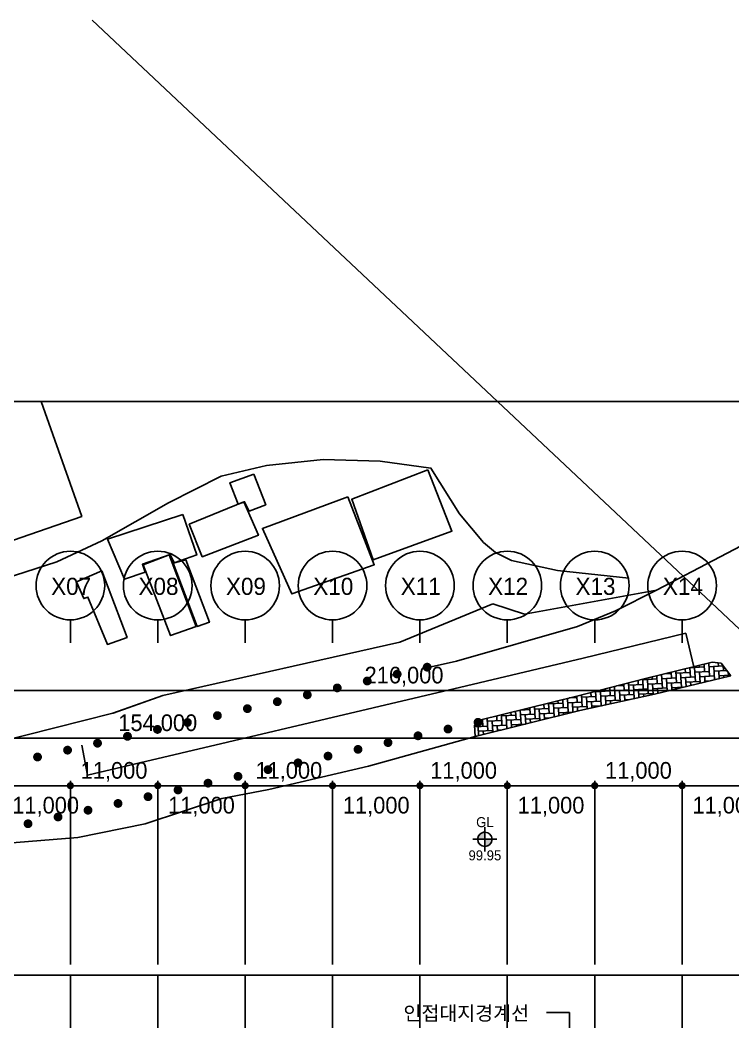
# Model space of a CAD drawing. Header units: millimetres. Extents: x 44352463 to 44913170, y -12080373 to -11704434.
# Drawn here: x 44515607 to 44605339, y -11830609 to -11704434 of the extents above; entities that cross this region are included whole.
import ezdxf
from ezdxf.enums import TextEntityAlignment as Align

# ---------------------------------------------------------------- set-up
doc = ezdxf.new("R2010")
doc.units = ezdxf.units.MM
doc.header["$LTSCALE"] = 600
doc.header["$MEASUREMENT"] = 0
doc.linetypes.add('CEN', pattern=[6.2, 6, -0.1, 0, -0.1])
doc.layers.get('0').update_dxf_attribs({"linetype": 'CONTINUOUS'})
doc.layers.get('DEFPOINTS').update_dxf_attribs({"color": 117, "linetype": 'CONTINUOUS'})
for name, color, linetype in [('+공사계획', 4, 'CONTINUOUS'), ('0-규제봉', 252, 'CONTINUOUS'), ('0-현황차선', 252, 'CONTINUOUS'), ('3 dim0', 7, 'CONTINUOUS'), ('A-TEX-SYM', 3, 'CONTINUOUS'), ('A-중심선', 10, 'CEN'), ('ASP', 252, 'CONTINUOUS'), ('B0014111', 252, 'CONTINUOUS'), ('B0014116', 252, 'CONTINUOUS'), ('B0024120', 252, 'CONTINUOUS'), ('s-보도', 252, 'CONTINUOUS'), ('SYM-2', 7, 'CONTINUOUS'), ('TXT1', 3, 'CONTINUOUS'), ('인도', 252, 'CONTINUOUS'), ('중심선', 252, 'CONTINUOUS'), ('충돌방지대(고무범퍼)', 252, 'CONTINUOUS'), ('표지판', 252, 'CONTINUOUS')]:
    doc.layers.add(name, color=color, linetype=linetype)
doc.styles.add('AUDIT_D_190715091641-0', font='')
doc.styles.add('돋움', font='')
doc.styles.get('AUDIT_D_190715091641-0').set_extended_font_data('Dotum')
doc.styles.get('돋움').set_extended_font_data('Dotum')
doc.dimstyles.new('scale600', dxfattribs={"dimscale": 600, "dimtxt": 2, "dimasz": 1, "dimexe": 1, "dimexo": 2.5, "dimgap": 0.8, "dimtad": 1, "dimdec": 0, "dimzin": 0, "dimdsep": 46, "dimlunit": 6, "dimtxsty": 'AUDIT_D_190715091641-0', "dimblk": 'DOT', "dimcen": 0, "dimdle": 1, "dimclrd": 256, "dimclre": 256, "dimclrt": 3, "dimadec": 0, "dimazin": 0, "dimtfac": 1, "dimtdec": 0, "dimtix": 1, "dimtmove": 2, "dimatfit": 3, "dimldrblk": 'DOT', "dimfxl": 0, "dimtolj": 1, "dimtzin": 0, "dimarcsym": 0})

# ---------------------------------------------------------------- blocks, each defined once
blk = doc.blocks.new('A$C7A874D6D')
at = {"layer": '0-규제봉', "color": 8, "ltscale": 0.2, "const_width": 0.338}
blk.add_lwpolyline([(0.208, 0.229, 1), (0.466, 0.446, 1)], format="xyb", close=True, dxfattribs=at)
blk = doc.blocks.new('_Dot')
at = {"color": 0, "linetype": 'ByBlock', "lineweight": -2}
blk.add_line((-0.5, 0), (-1, 0), dxfattribs=at)
at = {"color": 0, "linetype": 'ByBlock', "const_width": 0.5}
blk.add_lwpolyline([(-0.25, 0, 1), (0.25, 0, 1)], format="xyb", close=True, dxfattribs=at)
blk = doc.blocks.new('*D45')
at = {"layer": '3 dim0', "lineweight": -2, "transparency": 16777216}
for p, q in [((44455940, -11823353), (44455940, -11794253)), ((44609040, -11794853), (44456840, -11794853)), ((44609940, -11823353), (44609940, -11794253))]:
    blk.add_line(p, q, dxfattribs=at)
at = {"layer": 'DEFPOINTS', "color": 0, "transparency": 16777216}
for p in [(44455940, -11794853), (44455940, -11824853), (44609940, -11824853)]:
    blk.add_point(p, dxfattribs=at)
at = {"layer": '3 dim0', "lineweight": -2, "transparency": 16777216, "xscale": 900, "yscale": 900, "zscale": 900, "rotation": 180}
blk.add_blockref('_Dot', (44455940, -11794853), dxfattribs=at)
at = {"layer": '3 dim0', "lineweight": -2, "transparency": 16777216, "xscale": 900, "yscale": 900, "zscale": 900}
blk.add_blockref('_Dot', (44609940, -11794853), dxfattribs=at)
at = {"layer": '3 dim0', "color": 3, "transparency": 16777216, "insert": (44532940, -11793119), "char_height": 2100, "attachment_point": 5, "style": 'AUDIT_D_190715091641-0'}
blk.add_mtext('\\A1;154,000', dxfattribs=at)
blk = doc.blocks.new('*D50')
at = {"layer": '3 dim0', "lineweight": -2, "transparency": 16777216}
for p, q in [((44510940, -11823353), (44510940, -11800253)), ((44521040, -11800853), (44511840, -11800853)), ((44521940, -11823353), (44521940, -11800253))]:
    blk.add_line(p, q, dxfattribs=at)
at = {"layer": 'DEFPOINTS', "color": 0, "transparency": 16777216}
for p in [(44510940, -11800853), (44510940, -11824853), (44521940, -11824853)]:
    blk.add_point(p, dxfattribs=at)
at = {"layer": '3 dim0', "lineweight": -2, "transparency": 16777216, "xscale": 900, "yscale": 900, "zscale": 900, "rotation": 180}
blk.add_blockref('_Dot', (44510940, -11800853), dxfattribs=at)
at = {"layer": '3 dim0', "lineweight": -2, "transparency": 16777216, "xscale": 900, "yscale": 900, "zscale": 900}
blk.add_blockref('_Dot', (44521940, -11800853), dxfattribs=at)
at = {"layer": '3 dim0', "color": 3, "transparency": 16777216, "insert": (44518830, -11803503), "char_height": 2100, "attachment_point": 5, "style": 'AUDIT_D_190715091641-0'}
blk.add_mtext('\\A1;11,000', dxfattribs=at)
blk = doc.blocks.new('*D52')
at = {"layer": '3 dim0', "lineweight": -2, "transparency": 16777216}
for p, q in [((44532940, -11823353), (44532940, -11800253)), ((44543040, -11800853), (44533840, -11800853)), ((44543940, -11823353), (44543940, -11800253))]:
    blk.add_line(p, q, dxfattribs=at)
at = {"layer": 'DEFPOINTS', "color": 0, "transparency": 16777216}
for p in [(44532940, -11800853), (44532940, -11824853), (44543940, -11824853)]:
    blk.add_point(p, dxfattribs=at)
at = {"layer": '3 dim0', "lineweight": -2, "transparency": 16777216, "xscale": 900, "yscale": 900, "zscale": 900, "rotation": 180}
blk.add_blockref('_Dot', (44532940, -11800853), dxfattribs=at)
at = {"layer": '3 dim0', "lineweight": -2, "transparency": 16777216, "xscale": 900, "yscale": 900, "zscale": 900}
blk.add_blockref('_Dot', (44543940, -11800853), dxfattribs=at)
at = {"layer": '3 dim0', "color": 3, "transparency": 16777216, "insert": (44538440, -11803503), "char_height": 2100, "attachment_point": 5, "style": 'AUDIT_D_190715091641-0'}
blk.add_mtext('\\A1;11,000', dxfattribs=at)
blk = doc.blocks.new('*D53')
at = {"layer": '3 dim0', "lineweight": -2, "transparency": 16777216}
for p, q in [((44521940, -11823353), (44521940, -11800253)), ((44532040, -11800853), (44522840, -11800853)), ((44532940, -11823353), (44532940, -11800253))]:
    blk.add_line(p, q, dxfattribs=at)
at = {"layer": 'DEFPOINTS', "color": 0, "transparency": 16777216}
for p in [(44521940, -11800853), (44521940, -11824853), (44532940, -11824853)]:
    blk.add_point(p, dxfattribs=at)
at = {"layer": '3 dim0', "lineweight": -2, "transparency": 16777216, "xscale": 900, "yscale": 900, "zscale": 900, "rotation": 180}
blk.add_blockref('_Dot', (44521940, -11800853), dxfattribs=at)
at = {"layer": '3 dim0', "lineweight": -2, "transparency": 16777216, "xscale": 900, "yscale": 900, "zscale": 900}
blk.add_blockref('_Dot', (44532940, -11800853), dxfattribs=at)
at = {"layer": '3 dim0', "color": 3, "transparency": 16777216, "insert": (44527440, -11799119), "char_height": 2100, "attachment_point": 5, "style": 'AUDIT_D_190715091641-0'}
blk.add_mtext('\\A1;11,000', dxfattribs=at)
blk = doc.blocks.new('*D54')
at = {"layer": '3 dim0', "lineweight": -2, "transparency": 16777216}
for p, q in [((44554940, -11823353), (44554940, -11800253)), ((44565040, -11800853), (44555840, -11800853)), ((44565940, -11823353), (44565940, -11800253))]:
    blk.add_line(p, q, dxfattribs=at)
at = {"layer": 'DEFPOINTS', "color": 0, "transparency": 16777216}
for p in [(44554940, -11800853), (44554940, -11824853), (44565940, -11824853)]:
    blk.add_point(p, dxfattribs=at)
at = {"layer": '3 dim0', "lineweight": -2, "transparency": 16777216, "xscale": 900, "yscale": 900, "zscale": 900, "rotation": 180}
blk.add_blockref('_Dot', (44554940, -11800853), dxfattribs=at)
at = {"layer": '3 dim0', "lineweight": -2, "transparency": 16777216, "xscale": 900, "yscale": 900, "zscale": 900}
blk.add_blockref('_Dot', (44565940, -11800853), dxfattribs=at)
at = {"layer": '3 dim0', "color": 3, "transparency": 16777216, "insert": (44560440, -11803503), "char_height": 2100, "attachment_point": 5, "style": 'AUDIT_D_190715091641-0'}
blk.add_mtext('\\A1;11,000', dxfattribs=at)
blk = doc.blocks.new('*D55')
at = {"layer": '3 dim0', "lineweight": -2, "transparency": 16777216}
for p, q in [((44543940, -11823353), (44543940, -11800253)), ((44554040, -11800853), (44544840, -11800853)), ((44554940, -11823353), (44554940, -11800253))]:
    blk.add_line(p, q, dxfattribs=at)
at = {"layer": 'DEFPOINTS', "color": 0, "transparency": 16777216}
for p in [(44543940, -11800853), (44543940, -11824853), (44554940, -11824853)]:
    blk.add_point(p, dxfattribs=at)
at = {"layer": '3 dim0', "lineweight": -2, "transparency": 16777216, "xscale": 900, "yscale": 900, "zscale": 900, "rotation": 180}
blk.add_blockref('_Dot', (44543940, -11800853), dxfattribs=at)
at = {"layer": '3 dim0', "lineweight": -2, "transparency": 16777216, "xscale": 900, "yscale": 900, "zscale": 900}
blk.add_blockref('_Dot', (44554940, -11800853), dxfattribs=at)
at = {"layer": '3 dim0', "color": 3, "transparency": 16777216, "insert": (44549440, -11799119), "char_height": 2100, "attachment_point": 5, "style": 'AUDIT_D_190715091641-0'}
blk.add_mtext('\\A1;11,000', dxfattribs=at)
blk = doc.blocks.new('*D56')
at = {"layer": '3 dim0', "lineweight": -2, "transparency": 16777216}
for p, q in [((44576940, -11823353), (44576940, -11800253)), ((44587040, -11800853), (44577840, -11800853)), ((44587940, -11823353), (44587940, -11800253))]:
    blk.add_line(p, q, dxfattribs=at)
at = {"layer": 'DEFPOINTS', "color": 0, "transparency": 16777216}
for p in [(44576940, -11800853), (44576940, -11824853), (44587940, -11824853)]:
    blk.add_point(p, dxfattribs=at)
at = {"layer": '3 dim0', "lineweight": -2, "transparency": 16777216, "xscale": 900, "yscale": 900, "zscale": 900, "rotation": 180}
blk.add_blockref('_Dot', (44576940, -11800853), dxfattribs=at)
at = {"layer": '3 dim0', "lineweight": -2, "transparency": 16777216, "xscale": 900, "yscale": 900, "zscale": 900}
blk.add_blockref('_Dot', (44587940, -11800853), dxfattribs=at)
at = {"layer": '3 dim0', "color": 3, "transparency": 16777216, "insert": (44582440, -11803503), "char_height": 2100, "attachment_point": 5, "style": 'AUDIT_D_190715091641-0'}
blk.add_mtext('\\A1;11,000', dxfattribs=at)
blk = doc.blocks.new('*D57')
at = {"layer": '3 dim0', "lineweight": -2, "transparency": 16777216}
for p, q in [((44565940, -11823353), (44565940, -11800253)), ((44576040, -11800853), (44566840, -11800853)), ((44576940, -11823353), (44576940, -11800253))]:
    blk.add_line(p, q, dxfattribs=at)
at = {"layer": 'DEFPOINTS', "color": 0, "transparency": 16777216}
for p in [(44565940, -11800853), (44565940, -11824853), (44576940, -11824853)]:
    blk.add_point(p, dxfattribs=at)
at = {"layer": '3 dim0', "lineweight": -2, "transparency": 16777216, "xscale": 900, "yscale": 900, "zscale": 900, "rotation": 180}
blk.add_blockref('_Dot', (44565940, -11800853), dxfattribs=at)
at = {"layer": '3 dim0', "lineweight": -2, "transparency": 16777216, "xscale": 900, "yscale": 900, "zscale": 900}
blk.add_blockref('_Dot', (44576940, -11800853), dxfattribs=at)
at = {"layer": '3 dim0', "color": 3, "transparency": 16777216, "insert": (44571440, -11799119), "char_height": 2100, "attachment_point": 5, "style": 'AUDIT_D_190715091641-0'}
blk.add_mtext('\\A1;11,000', dxfattribs=at)
blk = doc.blocks.new('*D58')
at = {"layer": '3 dim0', "lineweight": -2, "transparency": 16777216}
for p, q in [((44598940, -11823353), (44598940, -11800253)), ((44609040, -11800853), (44599840, -11800853)), ((44609940, -11823353), (44609940, -11800253))]:
    blk.add_line(p, q, dxfattribs=at)
at = {"layer": 'DEFPOINTS', "color": 0, "transparency": 16777216}
for p in [(44598940, -11800853), (44598940, -11824853), (44609940, -11824853)]:
    blk.add_point(p, dxfattribs=at)
at = {"layer": '3 dim0', "lineweight": -2, "transparency": 16777216, "xscale": 900, "yscale": 900, "zscale": 900, "rotation": 180}
blk.add_blockref('_Dot', (44598940, -11800853), dxfattribs=at)
at = {"layer": '3 dim0', "lineweight": -2, "transparency": 16777216, "xscale": 900, "yscale": 900, "zscale": 900}
blk.add_blockref('_Dot', (44609940, -11800853), dxfattribs=at)
at = {"layer": '3 dim0', "color": 3, "transparency": 16777216, "insert": (44604440, -11803503), "char_height": 2100, "attachment_point": 5, "style": 'AUDIT_D_190715091641-0'}
blk.add_mtext('\\A1;11,000', dxfattribs=at)
blk = doc.blocks.new('*D59')
at = {"layer": '3 dim0', "lineweight": -2, "transparency": 16777216}
for p, q in [((44587940, -11823353), (44587940, -11800253)), ((44598040, -11800853), (44588840, -11800853)), ((44598940, -11823353), (44598940, -11800253))]:
    blk.add_line(p, q, dxfattribs=at)
at = {"layer": 'DEFPOINTS', "color": 0, "transparency": 16777216}
for p in [(44587940, -11800853), (44587940, -11824853), (44598940, -11824853)]:
    blk.add_point(p, dxfattribs=at)
at = {"layer": '3 dim0', "lineweight": -2, "transparency": 16777216, "xscale": 900, "yscale": 900, "zscale": 900, "rotation": 180}
blk.add_blockref('_Dot', (44587940, -11800853), dxfattribs=at)
at = {"layer": '3 dim0', "lineweight": -2, "transparency": 16777216, "xscale": 900, "yscale": 900, "zscale": 900}
blk.add_blockref('_Dot', (44598940, -11800853), dxfattribs=at)
at = {"layer": '3 dim0', "color": 3, "transparency": 16777216, "insert": (44593440, -11799119), "char_height": 2100, "attachment_point": 5, "style": 'AUDIT_D_190715091641-0'}
blk.add_mtext('\\A1;11,000', dxfattribs=at)
blk = doc.blocks.new('*D61')
at = {"layer": '3 dim0', "lineweight": -2, "transparency": 16777216}
for p, q in [((44455940, -11823353), (44455940, -11788253)), ((44671940, -11823353), (44671940, -11788253)), ((44671040, -11788853), (44456840, -11788853))]:
    blk.add_line(p, q, dxfattribs=at)
at = {"layer": 'DEFPOINTS', "color": 0, "transparency": 16777216}
for p in [(44455940, -11788853), (44455940, -11824853), (44671940, -11824853)]:
    blk.add_point(p, dxfattribs=at)
at = {"layer": '3 dim0', "lineweight": -2, "transparency": 16777216, "xscale": 900, "yscale": 900, "zscale": 900, "rotation": 180}
blk.add_blockref('_Dot', (44455940, -11788853), dxfattribs=at)
at = {"layer": '3 dim0', "lineweight": -2, "transparency": 16777216, "xscale": 900, "yscale": 900, "zscale": 900}
blk.add_blockref('_Dot', (44671940, -11788853), dxfattribs=at)
at = {"layer": '3 dim0', "color": 3, "transparency": 16777216, "insert": (44563940, -11787119), "char_height": 2100, "attachment_point": 5, "style": 'AUDIT_D_190715091641-0'}
blk.add_mtext('\\A1;216,000', dxfattribs=at)
blk = doc.blocks.new('A$C1C3B03E3')
at = {"layer": '+공사계획', "ltscale": 5}
h = blk.add_hatch(color=1, dxfattribs=at)
h.dxf.hatch_style = 1
edge = h.paths.add_edge_path()
edge.add_line((2.03, 2.03), (3.23, 2.03))
edge.add_arc((2.03, 2.03), 1.2, -90, 0, ccw=False)
edge.add_line((2.03, 0.83), (2.03, 2.03))
edge = h.paths.add_edge_path()
edge.add_line((2.03, 2.03), (2.03, 3.23))
edge.add_arc((2.03, 2.03), 1.2, 90, 180)
edge.add_line((0.83, 2.03), (2.03, 2.03))
at = {"layer": '+공사계획', "color": 1, "ltscale": 5}
for points in [[(2.03, 4.06), (2.03, 0)], [(0, 2.03), (4.06, 2.03)]]:
    blk.add_lwpolyline(points, dxfattribs=at)
for points in [[(2.03, 2.03), (2.03, 3.23, 0.414214), (0.83, 2.03), (2.03, 2.03)], [(2.03, 2.03), (3.23, 2.03, -0.414214), (2.03, 0.83), (2.03, 2.03)]]:
    blk.add_lwpolyline(points, format="xyb", dxfattribs=at)
blk.add_circle((2.03, 2.03), 1.2, dxfattribs=at)
blk = doc.blocks.new('ZZZZ')
at = {"layer": 'A-TEX-SYM', "xscale": 750.0000000000001, "yscale": 750.0000000000001, "zscale": 750.0000000000001, "rotation": 359.9931955615171}
blk.add_blockref('A$C1C3B03E3', (11575882, 4278036, 99947), dxfattribs=at)
at = {"layer": 'A-TEX-SYM', "style": '돋움'}
for s, p in [('GL', (11577406, 4281722, 99947)), ('99.95', (11577406, 4277538, 99947))]:
    blk.add_text(s, height=1260, dxfattribs=at).set_placement(p, align=Align.MIDDLE_CENTER)
blk = doc.blocks.new('A$C159fdbf0')
at = {"layer": 'DEFPOINTS', "ltscale": 3}
blk.add_line((0, 0), (-92670, 87280), dxfattribs=at)

msp = doc.modelspace()

# ---------------------------------------------------------------- hatches: boundary and pattern name
at = {"layer": 's-보도'}
h = msp.add_hatch(dxfattribs=at)
h.set_pattern_fill('AR-HBONE', color=256, scale=150, angle=408.00558807, style=0)
h.set_pattern_definition([(93.00558807, (321698819.5, -530412582.5), (-630.63466696, 567.71464384), [1800, -600]), (183.00558807, (321698788, -530411983.3), (-630.63466696, 567.71464384), [1800, -600])])
edge = h.paths.add_edge_path()
edge.add_line((44572891.855, -11794672.52), (44572802.144, -11793247.272))
edge.add_line((44572802.144, -11793247.272), (44573024.133, -11793029.616))
edge.add_ellipse((44573251.711, -11792870.708), major_axis=(185.709, 206.291), ratio=1, start_angle=166.9192012, end_angle=184.07296115)
edge.add_ellipse((44573251.711, -11792870.708), major_axis=(185.709, 206.291), ratio=1, start_angle=184.07296115, end_angle=364.07296115)
edge.add_ellipse((44573251.711, -11792870.708), major_axis=(185.709, 206.291), ratio=1, start_angle=4.07296115, end_angle=5.94040551)
edge.add_line((44573415.073, -11792646.306), (44573442.45, -11792619.463))
edge.add_line((44573442.45, -11792619.463), (44585522.521, -11789609.236))
edge.add_line((44585522.521, -11789609.236), (44594335.988, -11787367.63))
edge.add_line((44594336.018, -11787367.623), (44600430.681, -11785871.082))
edge.add_line((44600430.681, -11785871.082), (44602723.28, -11785308.135))
edge.add_line((44602723.28, -11785308.135), (44603871.667, -11785405.624))
edge.add_line((44603872.043, -11785405.78), (44605056.826, -11787015.502))
edge.add_line((44605056.949, -11787016.053), (44595453.298, -11789323.072))
edge.add_line((44595453.298, -11789323.072), (44586055.569, -11791398.357))
edge.add_line((44586055.569, -11791398.357), (44572891.858, -11794672.533))

# ---------------------------------------------------------------- linework, layer by layer
at = {"layer": '0-현황차선', "color": 7, "linetype": 'Continuous', "ltscale": 0.3, "elevation": 101028, "flags": 128}
msp.add_lwpolyline([(44524105.246, -11799550.269), (44523382.088, -11795768.951)], dxfattribs=at)
at = {"layer": 'A-중심선', "ltscale": 5}
for p, q in [((44521940.232, -12042884.796), (44521940.232, -11824697.371)), ((44532940.232, -12042884.796), (44532940.232, -11824697.371)), ((44543940.232, -12042884.796), (44543940.232, -11824697.371)), ((44554940.232, -12042884.796), (44554940.232, -11824697.371)), ((44565940.232, -12042884.796), (44565940.232, -11824697.371)), ((44576940.232, -12042884.796), (44576940.232, -11824697.371)), ((44576940.232, -12042884.796), (44576940.232, -11824697.371)), ((44587940.232, -12042884.796), (44587940.232, -11824697.371)), ((44598940.232, -12042884.796), (44598940.232, -11824697.371))]:
    msp.add_line(p, q, dxfattribs=at)
at = {"layer": 'ASP'}
for p, q in [((44579101.869, -11779254.51, 99437), (44595696.513, -11776234.882, 97296)), ((44579105.425, -11779252.253), (44595700.023, -11776233.426)), ((44579105.444, -11779252.579, 99437), (44595700.089, -11776232.951, 97296)), ((44563404.318, -11782772.258, 100307), (44575113.516, -11777951.46, 99847)), ((44563404.362, -11782772.496), (44575113.563, -11777951.696)), ((44563407.893, -11782770.328, 100307), (44575117.091, -11777949.529, 99847)), ((44563407.937, -11782770.566), (44575117.138, -11777949.765)), ((44575113.516, -11777951.46, 99847), (44579101.869, -11779254.51, 99437)), ((44575113.563, -11777951.696), (44579101.85, -11779254.184)), ((44575117.091, -11777949.529, 99847), (44579105.444, -11779252.579, 99437)), ((44575117.138, -11777949.765), (44579105.425, -11779252.253)), ((44563404.318, -11782772.258, 100307), (44533575.599, -11789499.633, 100748)), ((44533575.599, -11789499.633, 100748), (44563404.318, -11782772.258, 100307)), ((44563407.893, -11782770.328, 100307), (44533579.174, -11789497.703, 100748)), ((44533579.174, -11789497.703, 100748), (44563407.893, -11782770.328, 100307)), ((44602723.368, -11785308.19, 96706), (44594335.927, -11787367.25, 97647)), ((44602723.28, -11785308.135), (44594335.988, -11787367.63)), ((44603871.667, -11785405.624), (44602723.28, -11785308.135)), ((44603872.043, -11785405.78, 96716), (44602723.368, -11785308.19, 96706)), ((44605056.826, -11787015.502), (44603872.043, -11785405.78, 96716)), ((44603872.043, -11785405.78, 96716), (44605056.949, -11787016.053, 96766)), ((44594335.988, -11787367.63), (44585522.521, -11789609.236)), ((44594335.927, -11787367.25, 97647), (44585522.629, -11789609.404, 98717)), ((44527304.518, -11791718.637), (44533579.597, -11789497.668)), ((44527304.675, -11791719.141, 100898), (44533579.174, -11789497.703, 100748)), ((44527308.093, -11791716.706), (44533583.172, -11789495.737)), ((44527308.25, -11791717.21, 100898), (44533582.749, -11789495.772, 100748)), ((44573442.45, -11792619.463), (44585522.521, -11789609.236)), ((44585522.629, -11789609.404, 98717), (44573442.904, -11792619.268, 100117)), ((44508915.329, -11796368.943), (44527300.943, -11791720.568)), ((44508915.506, -11796368.438, 101488), (44527301.099, -11791721.072, 100898)), ((44508918.904, -11796367.012), (44527304.518, -11791718.637)), ((44508919.081, -11796366.507, 101488), (44527304.675, -11791719.141, 100898)), ((44572802.144, -11793247.272), (44573442.45, -11792619.463)), ((44572891.855, -11794672.52), (44572802.144, -11793247.272)), ((44573442.904, -11792619.268, 100117), (44572802.477, -11793246.974, 100167)), ((44572802.477, -11793246.974, 100167), (44572891.493, -11794672.624, 100237)), ((44559479.412, -11798416.438), (44572891.855, -11794672.52)), ((44546916.764, -11801345.466), (44559479.412, -11798416.438)), ((44540984.964, -11802469.673), (44546916.764, -11801345.466)), ((44531351.706, -11805641.941), (44540984.964, -11802469.673)), ((44522889.716, -11807382.457), (44531351.706, -11805641.941)), ((44513572.398, -11808153.402), (44522889.716, -11807382.457))]:
    msp.add_line(p, q, dxfattribs=at)
at = {"layer": 'B0014111'}
msp.add_lwpolyline([(44518268.185, -11752473.689), (44523383.689, -11766938.698), (44477883.559, -11782698.398), (44472273.195, -11766564.791), (44511752.916, -11752473.689)], dxfattribs=at)
for points in [[(44545042.688, -11761602.561), (44546528.789, -11765483.412), (44544426.947, -11766301.143), (44543871.338, -11765091.882), (44543049.44, -11765392.07), (44542031.54, -11762700.994), (44545042.688, -11761602.561)], [(44566948.968, -11761097.42), (44569966.443, -11768804.348), (44560043.385, -11772404.807), (44557367.888, -11764791.801), (44566948.968, -11761097.42)], [(44556883.153, -11764460.379), (44560197.169, -11773027.632), (44549834.146, -11776704.298), (44546118.34, -11768454.827), (44556883.153, -11764460.379)], [(44543793.139, -11765126.436), (44545615.914, -11769310.37), (44538546.549, -11772023.174), (44536912.188, -11767921.398), (44543793.139, -11765126.436)], [(44536110.55, -11766705.937), (44537845.725, -11771797.274), (44534986.522, -11772768.771), (44534501.502, -11771744.154), (44531018.643, -11772974.983), (44531353.669, -11773974.904), (44528742.59, -11774844.156), (44526610.19, -11769820.409), (44536110.55, -11766705.937)], [(44534388.44, -11771802.488), (44537768.926, -11780799.597), (44534554.034, -11781955.461), (44531089.617, -11773059.059), (44534388.44, -11771802.488)], [(44525891.968, -11773780.887), (44529087.226, -11782176.648), (44526612.391, -11783064.945), (44524148.08, -11777100.592), (44523616.6, -11777294.896), (44522718.518, -11775200.106), (44525891.968, -11773780.887)]]:
    msp.add_lwpolyline(points, close=True, dxfattribs=at)
at = {"layer": 'B0014116'}
msp.add_lwpolyline([(44536492.778, -11772407.868), (44539447.276, -11780277.421), (44537907.329, -11780792.33), (44534868.849, -11772847.174), (44536492.778, -11772407.868)], close=True, dxfattribs=at)
at = {"layer": 'B0024120'}
msp.add_lwpolyline([(44508255.631, -11776528.785), (44520240.174, -11772663.601), (44525911.173, -11770006.516), (44534299.847, -11765233.318), (44540918.856, -11761886.353), (44546623.808, -11760536.727), (44553773.204, -11759779.688), (44560913.932, -11759976.89), (44567319.011, -11760849.281), (44570936.492, -11766632.713), (44573924.01, -11770208.853), (44575443.811, -11771494.943), (44577446.048, -11772475.302), (44583273.239, -11773750.487), (44592234.645, -11774706.746)], dxfattribs=at)
at = {"layer": 'DEFPOINTS', "linetype": 'ByBlock'}
msp.add_lwpolyline([(44352466.172, -11752471.735), (44788814.838, -11752471.735), (44788814.838, -12080071.736), (44352466.172, -12080071.736)], close=True, dxfattribs=at)
at = {"layer": 'DEFPOINTS', "ltscale": 3}
msp.add_lwpolyline([(44413940.608, -11824699.043), (44709331.348, -11824699.043), (44709331.348, -12042886.468), (44413940.608, -12042886.468)], close=True, dxfattribs=at)
at = {"layer": 'SYM-2'}
for p, q in [((44521940.209, -11779972.777), (44521940.209, -11782852.777)), ((44532940.209, -11779972.777), (44532940.209, -11782852.777)), ((44543940.209, -11779972.777), (44543940.209, -11782852.777)), ((44554940.209, -11779972.777), (44554940.209, -11782852.777)), ((44565940.209, -11779972.777), (44565940.209, -11782852.777)), ((44576940.209, -11779972.777), (44576940.209, -11782852.777)), ((44587940.209, -11779972.777), (44587940.209, -11782852.777)), ((44598940.209, -11779972.777), (44598940.209, -11782852.777))]:
    msp.add_line(p, q, dxfattribs=at)
for centre in [(44521940.209, -11775652.777), (44532940.209, -11775652.777), (44543940.209, -11775652.777), (44554940.209, -11775652.777), (44565940.209, -11775652.777), (44576940.209, -11775652.777), (44587940.209, -11775652.777), (44598940.209, -11775652.777)]:
    msp.add_circle(centre, 4320, dxfattribs=at)
at = {"layer": 'TXT1', "color": 7}
for p in [(44581869.876, -11829433.161), (44584757.876, -11837591.875)]:
    msp.add_line(p, (44584757.876, -11829433.161), dxfattribs=at)
at = {"layer": '인도'}
for p, q in [((44605056.949, -11787016.053, 96766), (44595453.298, -11789323.072, 97797)), ((44595453.298, -11789323.072, 97797), (44586055.569, -11791398.357, 98917)), ((44586055.569, -11791398.357, 98917), (44572891.493, -11794672.624, 100237))]:
    msp.add_line(p, q, dxfattribs=at)
at = {"layer": '중심선'}
for p, q in [((44595696.513, -11776234.882, 97296), (44590548.954, -11778852.118, 97927)), ((44590548.954, -11778852.118, 97927), (44585753.865, -11780821.691, 98607)), ((44585753.865, -11780821.691, 98607), (44570533.18, -11785181.8, 100257)), ((44570533.18, -11785181.8, 100257), (44566605.375, -11786063.736, 100326.762))]:
    msp.add_line(p, q, dxfattribs=at)
at = {"layer": '중심선', "linetype": 'Continuous'}
for p, q in [((44599395.228, -11781654.201, 97133.142), (44586471.412, -11784793.459, 98527)), ((44586471.412, -11784793.459, 98527), (44571784.269, -11788268.702, 96826)), ((44571784.269, -11788268.702, 96826), (44524105.246, -11799550.269, 101028))]:
    msp.add_line(p, q, dxfattribs=at)
at = {"layer": '표지판'}
for points, elevation in [([(44595696.513, -11776234.882), (44611741.054, -11767822.362)], 97296), ([(44599395.228, -11781654.201), (44600430.681, -11785871.082)], 95006.502)]:
    msp.add_lwpolyline(points, dxfattribs=dict(at, elevation=elevation))

# ---------------------------------------------------------------- block references
at = {"ltscale": 3}
msp.add_blockref('A$C159fdbf0', (44617362.678, -11791713.611), dxfattribs=at)
at = {"layer": '0-규제봉', "ltscale": 0.2}
for p, xscale, yscale, zscale, rotation in [((44566423.724, -11786590.313, 102445.127), 1644.842097175, 1644.842097175, 1644.842097175, 12.22320244358175), ((44558880.427, -11788331.462, 102445.127), 1644.842097175, 1644.842097175, 1644.842097175, 12.22320244358175), ((44562652.076, -11787460.887, 102445.127), 1644.842097175, 1644.842097175, 1644.842097175, 12.22320244358175), ((44555108.779, -11789202.036, 102445.127), 1644.842097175, 1644.842097175, 1644.842097175, 12.22320244358175), ((44547565.482, -11790943.184, 102445.127), 1644.842097175, 1644.842097175, 1644.842097175, 12.22320244358175), ((44551337.131, -11790072.61, 102445.127), 1644.842097175, 1644.842097175, 1644.842097175, 12.22320244358175), ((44543793.834, -11791813.758, 102445.127), 1644.842097175, 1644.842097175, 1644.842097175, 12.22320244358175), ((44536250.537, -11793554.907, 102445.127), 1644.842097175, 1644.842097175, 1644.842097175, 12.22320244358175), ((44540022.186, -11792684.332, 102445.127), 1644.842097175, 1644.842097175, 1644.842097175, 12.22320244358175), ((44572823.419, -11793528.652), 1644.842097175001, 1644.842097175001, 1644.842097175001, 11.93773722220895), ((44532478.889, -11794425.481, 102445.127), 1644.842097175, 1644.842097175, 1644.842097175, 12.22320244358175), ((44569047.48, -11794380.424), 1644.842097175001, 1644.842097175001, 1644.842097175001, 11.93773722220895), ((44524935.592, -11796166.629, 102445.127), 1644.842097175, 1644.842097175, 1644.842097175, 12.22320244358175), ((44528707.241, -11795296.055, 102445.127), 1644.842097175, 1644.842097175, 1644.842097175, 12.22320244358175), ((44561495.602, -11796083.968), 1644.842097175001, 1644.842097175001, 1644.842097175001, 11.93773722220895), ((44565271.541, -11795232.196), 1644.842097175001, 1644.842097175001, 1644.842097175001, 11.93773722220895), ((44521163.944, -11797037.203, 102445.127), 1644.842097175, 1644.842097175, 1644.842097175, 12.22320244358175), ((44557719.663, -11796935.74), 1644.842097175001, 1644.842097175001, 1644.842097175001, 11.93773722220895), ((44517359.761, -11797884.896, 102445.127), 1644.842097175001, 1644.842097175001, 1644.842097175001, 10.07692329658128), ((44550167.785, -11798639.283), 1644.842097175001, 1644.842097175001, 1644.842097175001, 11.93773722220895), ((44553943.724, -11797787.512), 1644.842097175001, 1644.842097175001, 1644.842097175001, 11.93773722220895), ((44546391.846, -11799491.055), 1644.842097175001, 1644.842097175001, 1644.842097175001, 11.93773722220895), ((44538839.968, -11801194.599), 1644.842097175001, 1644.842097175001, 1644.842097175001, 11.93773722220895), ((44542615.907, -11800342.827), 1644.842097175001, 1644.842097175001, 1644.842097175001, 11.93773722220895), ((44535064.029, -11802046.371), 1644.842097175001, 1644.842097175001, 1644.842097175001, 11.93773722220895), ((44527512.151, -11803749.915), 1644.842097175001, 1644.842097175001, 1644.842097175001, 11.93773722220895), ((44531288.09, -11802898.143), 1644.842097175001, 1644.842097175001, 1644.842097175001, 11.93773722220895), ((44523736.212, -11804601.687), 1644.842097175001, 1644.842097175001, 1644.842097175001, 11.93773722220895), ((44519960.273, -11805453.459), 1644.842097175001, 1644.842097175001, 1644.842097175001, 11.93773722220895), ((44516184.334, -11806305.231), 1644.842097175001, 1644.842097175001, 1644.842097175001, 11.93773722220895)]:
    msp.add_blockref('A$C7A874D6D', p, dxfattribs=dict(at, xscale=xscale, yscale=yscale, zscale=zscale, rotation=rotation))
at = {"layer": '충돌방지대(고무범퍼)'}
msp.add_blockref('ZZZZ', (32996710.738, -16087166.79), dxfattribs=at)

# ---------------------------------------------------------------- texts
at = {"layer": 'SYM-2', "color": 3, "style": '돋움'}
for s, p in [('X07', (44522039.772, -11775750.344)), ('X08', (44533039.772, -11775750.344)), ('X09', (44544039.772, -11775750.344)), ('X10', (44555039.772, -11775750.344)), ('X11', (44566039.772, -11775750.344)), ('X12', (44577039.772, -11775750.344)), ('X13', (44588039.772, -11775750.344)), ('X14', (44599039.772, -11775750.344))]:
    msp.add_text(s, height=2160, dxfattribs=at).set_placement(p, align=Align.MIDDLE_CENTER)
at = {"layer": 'TXT1', "color": 3, "style": '돋움'}
msp.add_text('인접대지경계선', height=1800, dxfattribs=at).set_placement((44563863.931, -11830404.373))

# ---------------------------------------------------------------- dimensions: what is measured, and where the dimension line sits
at = {"layer": '3 dim0'}
for base, p1, p2, picture, middle in [((44455940.209, -11788852.777), (44671940.209, -11824852.777), (44455940.209, -11824852.777), '*D61', (44563940.209, -11787119.046)), ((44455940.209, -11794852.777), (44609940.209, -11824852.777), (44455940.209, -11824852.777), '*D45', (44532940.209, -11793119.046)), ((44521940.209, -11800852.777), (44532940.209, -11824852.777), (44521940.209, -11824852.777), '*D53', (44527440.209, -11799119.046)), ((44543940.209, -11800852.777), (44554940.209, -11824852.777), (44543940.209, -11824852.777), '*D55', (44549440.209, -11799119.046)), ((44565940.209, -11800852.777), (44576940.209, -11824852.777), (44565940.209, -11824852.777), '*D57', (44571440.209, -11799119.046)), ((44587940.209, -11800852.777), (44598940.209, -11824852.777), (44587940.209, -11824852.777), '*D59', (44593440.209, -11799119.046))]:
    dim = msp.add_linear_dim(base=base, p1=p1, p2=p2, angle=180, dimstyle='scale600', override={"dimtxt": 3.5, "dimasz": 1.5}, dxfattribs=at)
    dim.commit()
    dim.dimension.update_dxf_attribs({"geometry": picture, "text_midpoint": middle})
for base, p1, p2, picture, middle in [((44510940.209, -11800852.777), (44521940.209, -11824852.777), (44510940.209, -11824852.777), '*D50', (44518830, -11803503.199)), ((44532940.209, -11800852.777), (44543940.209, -11824852.777), (44532940.209, -11824852.777), '*D52', (44538440.209, -11803503.199)), ((44554940.209, -11800852.777), (44565940.209, -11824852.777), (44554940.209, -11824852.777), '*D54', (44560440.209, -11803503.199)), ((44576940.209, -11800852.777), (44587940.209, -11824852.777), (44576940.209, -11824852.777), '*D56', (44582440.209, -11803503.199)), ((44598940.209, -11800852.777), (44609940.209, -11824852.777), (44598940.209, -11824852.777), '*D58', (44604440.209, -11803503.199))]:
    dim = msp.add_linear_dim(base=base, p1=p1, p2=p2, angle=180, dimstyle='scale600', override={"dimtxt": 3.5, "dimasz": 1.5}, dxfattribs=at)
    dim.commit()
    dim.dimension.update_dxf_attribs({"geometry": picture, "text_midpoint": middle, "dimtype": 160})

doc.saveas('drawing.dxf')
